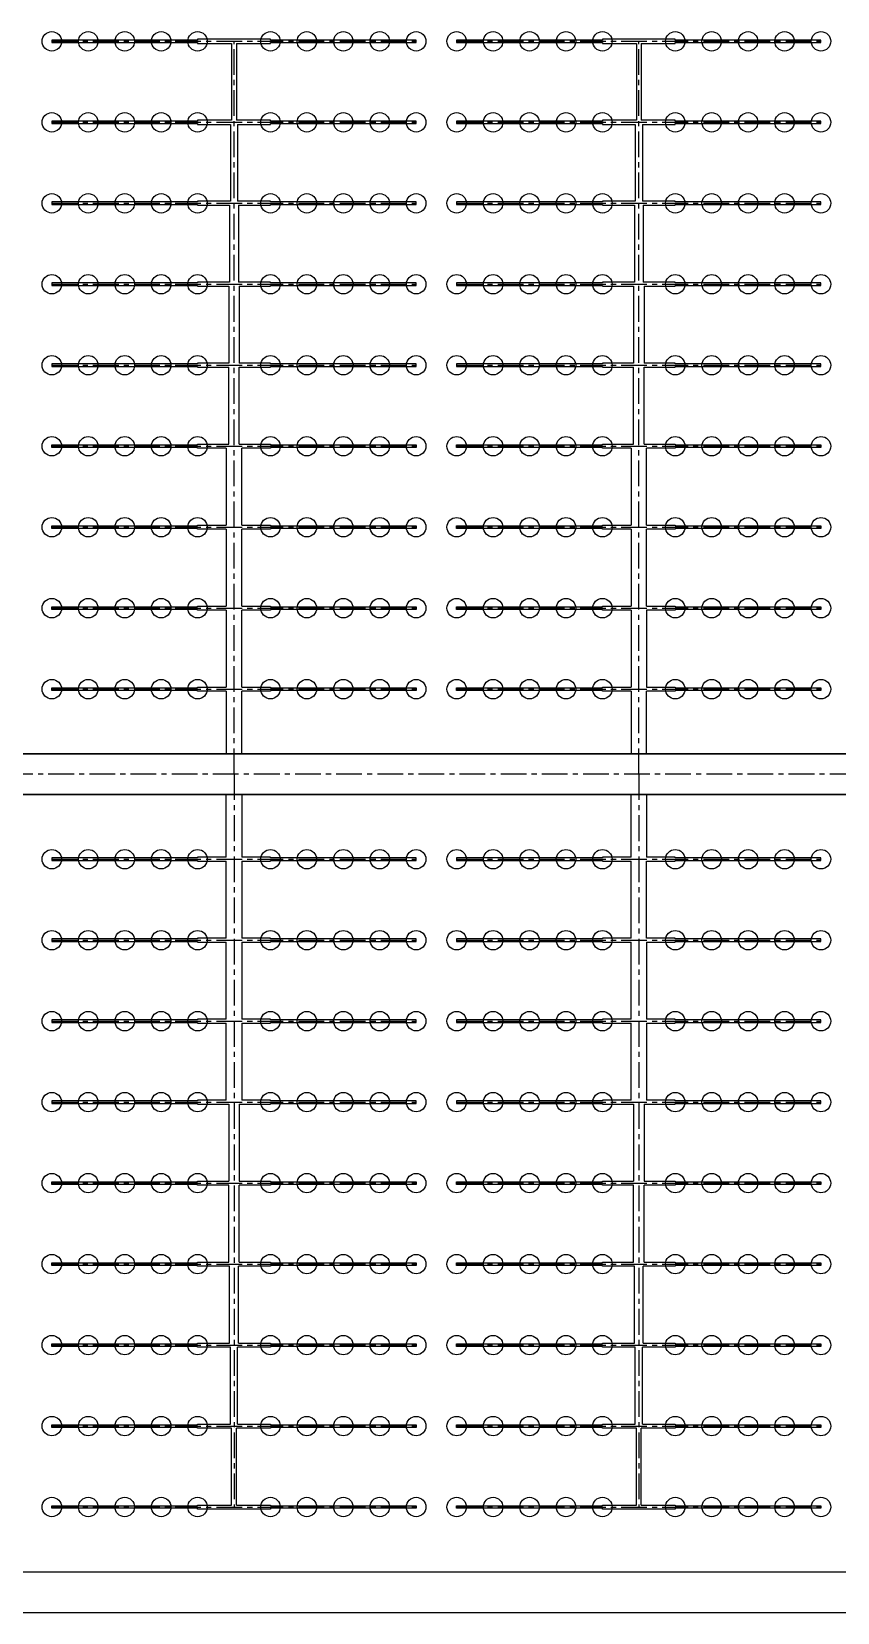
# Model space of a CAD drawing. Header units: millimetres. Extents: x -299291 to 688124, y -407813 to 623474.
# Drawn here: x 201459 to 211412, y 217330 to 236851 of the extents above; entities that cross this region are included whole.
import ezdxf

# ---------------------------------------------------------------- set-up
doc = ezdxf.new("R2010")
doc.units = ezdxf.units.MM
doc.linetypes.add('CENTER', pattern=[50.8, 31.75, -6.35, 6.35, -6.35])
doc.layers.add('轴线', color=6, linetype='CENTER')

msp = doc.modelspace()

# ---------------------------------------------------------------- linework, layer by layer
at = {"ltscale": 10}
for p, q in [((201709.037, 236747.406), (201709.037, 236715.406)), ((203509.037, 236747.406), (201709.037, 236747.406)), ((201709.037, 236715.406), (203509.037, 236715.406)), ((204409.037, 236756.406), (203509.037, 236756.406)), ((203509.037, 236756.406), (203509.037, 236747.406)), ((203509.037, 236715.406), (203509.037, 236706.406)), ((203509.037, 236706.406), (203929.037, 236706.406)), ((203929.037, 236706.406), (203929.037, 235756.406)), ((203989.037, 236706.406), (204409.037, 236706.406)), ((203989.037, 236706.406), (203989.037, 235756.406)), ((204409.037, 236747.406), (204409.037, 236756.406)), ((206209.037, 236747.406), (204409.037, 236747.406)), ((204409.037, 236706.406), (204409.037, 236715.406)), ((204409.037, 236715.406), (206209.037, 236715.406)), ((206209.037, 236715.406), (206209.037, 236747.406)), ((206709.037, 236747.406), (206709.037, 236715.406)), ((208509.037, 236747.406), (206709.037, 236747.406)), ((206709.037, 236715.406), (208509.037, 236715.406)), ((209409.037, 236756.406), (208509.037, 236756.406)), ((208509.037, 236756.406), (208509.037, 236747.406)), ((208509.037, 236715.406), (208509.037, 236706.406)), ((208509.037, 236706.406), (208929.037, 236706.406)), ((208929.037, 236706.406), (208929.037, 235756.406)), ((208989.037, 236706.406), (209409.037, 236706.406)), ((208989.037, 236706.406), (208989.037, 235756.406)), ((209409.037, 236747.406), (209409.037, 236756.406)), ((211209.037, 236747.406), (209409.037, 236747.406)), ((209409.037, 236706.406), (209409.037, 236715.406)), ((209409.037, 236715.406), (211209.037, 236715.406)), ((211209.037, 236715.406), (211209.037, 236747.406)), ((201709.037, 235747.406), (201709.037, 235715.406)), ((203509.037, 235747.406), (201709.037, 235747.406)), ((201709.037, 235715.406), (203509.037, 235715.406)), ((203929.037, 235756.406), (203509.037, 235756.406)), ((203509.037, 235756.406), (203509.037, 235747.406)), ((203509.037, 235715.406), (203509.037, 235706.406)), ((203509.037, 235706.406), (203914.037, 235706.406)), ((203914.037, 235706.406), (203914.037, 234756.406)), ((204409.037, 235756.406), (203989.037, 235756.406)), ((204004.037, 235706.406), (204409.037, 235706.406)), ((204004.037, 235706.406), (204004.037, 234756.406)), ((204409.037, 235747.406), (204409.037, 235756.406)), ((206209.037, 235747.406), (204409.037, 235747.406)), ((204409.037, 235706.406), (204409.037, 235715.406)), ((204409.037, 235715.406), (206209.037, 235715.406)), ((206209.037, 235715.406), (206209.037, 235747.406)), ((206709.037, 235747.406), (206709.037, 235715.406)), ((208509.037, 235747.406), (206709.037, 235747.406)), ((206709.037, 235715.406), (208509.037, 235715.406)), ((208929.037, 235756.406), (208509.037, 235756.406)), ((208509.037, 235756.406), (208509.037, 235747.406)), ((208509.037, 235715.406), (208509.037, 235706.406)), ((208509.037, 235706.406), (208914.037, 235706.406)), ((208914.037, 235706.406), (208914.037, 234756.406)), ((209409.037, 235756.406), (208989.037, 235756.406)), ((209004.037, 235706.406), (209409.037, 235706.406)), ((209004.037, 235706.406), (209004.037, 234756.406)), ((209409.037, 235747.406), (209409.037, 235756.406)), ((211209.037, 235747.406), (209409.037, 235747.406)), ((209409.037, 235706.406), (209409.037, 235715.406)), ((209409.037, 235715.406), (211209.037, 235715.406)), ((211209.037, 235715.406), (211209.037, 235747.406)), ((201709.037, 234747.406), (201709.037, 234715.406)), ((203509.037, 234747.406), (201709.037, 234747.406)), ((201709.037, 234715.406), (203509.037, 234715.406)), ((203914.037, 234756.406), (203509.037, 234756.406)), ((203509.037, 234756.406), (203509.037, 234747.406)), ((203509.037, 234715.406), (203509.037, 234706.406)), ((203509.037, 234706.406), (203904.037, 234706.406)), ((203904.037, 234706.406), (203904.037, 233756.406)), ((204409.037, 234756.406), (204004.037, 234756.406)), ((204014.037, 234706.406), (204409.037, 234706.406)), ((204014.037, 234706.406), (204014.037, 233756.406)), ((204409.037, 234747.406), (204409.037, 234756.406)), ((206209.037, 234747.406), (204409.037, 234747.406)), ((204409.037, 234706.406), (204409.037, 234715.406)), ((204409.037, 234715.406), (206209.037, 234715.406)), ((206209.037, 234715.406), (206209.037, 234747.406)), ((206709.037, 234747.406), (206709.037, 234715.406)), ((208509.037, 234747.406), (206709.037, 234747.406)), ((206709.037, 234715.406), (208509.037, 234715.406)), ((208914.037, 234756.406), (208509.037, 234756.406)), ((208509.037, 234756.406), (208509.037, 234747.406)), ((208509.037, 234715.406), (208509.037, 234706.406)), ((208509.037, 234706.406), (208904.037, 234706.406)), ((208904.037, 234706.406), (208904.037, 233756.406)), ((209409.037, 234756.406), (209004.037, 234756.406)), ((209014.037, 234706.406), (209409.037, 234706.406)), ((209014.037, 234706.406), (209014.037, 233756.406)), ((209409.037, 234747.406), (209409.037, 234756.406)), ((211209.037, 234747.406), (209409.037, 234747.406)), ((209409.037, 234706.406), (209409.037, 234715.406)), ((209409.037, 234715.406), (211209.037, 234715.406)), ((211209.037, 234715.406), (211209.037, 234747.406)), ((201709.037, 233747.406), (201709.037, 233715.406)), ((203509.037, 233747.406), (201709.037, 233747.406)), ((201709.037, 233715.406), (203509.037, 233715.406)), ((203904.037, 233756.406), (203509.037, 233756.406)), ((203509.037, 233756.406), (203509.037, 233747.406)), ((203509.037, 233715.406), (203509.037, 233706.406)), ((203509.037, 233706.406), (203894.037, 233706.406)), ((203894.037, 233706.406), (203894.037, 232756.406)), ((204409.037, 233756.406), (204014.037, 233756.406)), ((204024.037, 233706.406), (204409.037, 233706.406)), ((204024.037, 233706.406), (204024.037, 232756.406)), ((204409.037, 233747.406), (204409.037, 233756.406)), ((206209.037, 233747.406), (204409.037, 233747.406)), ((204409.037, 233706.406), (204409.037, 233715.406)), ((204409.037, 233715.406), (206209.037, 233715.406)), ((206209.037, 233715.406), (206209.037, 233747.406)), ((206709.037, 233747.406), (206709.037, 233715.406)), ((208509.037, 233747.406), (206709.037, 233747.406)), ((206709.037, 233715.406), (208509.037, 233715.406)), ((208904.037, 233756.406), (208509.037, 233756.406)), ((208509.037, 233756.406), (208509.037, 233747.406)), ((208509.037, 233715.406), (208509.037, 233706.406)), ((208509.037, 233706.406), (208894.037, 233706.406)), ((208894.037, 233706.406), (208894.037, 232756.406)), ((209409.037, 233756.406), (209014.037, 233756.406)), ((209024.037, 233706.406), (209409.037, 233706.406)), ((209024.037, 233706.406), (209024.037, 232756.406)), ((209409.037, 233747.406), (209409.037, 233756.406)), ((211209.037, 233747.406), (209409.037, 233747.406)), ((209409.037, 233706.406), (209409.037, 233715.406)), ((209409.037, 233715.406), (211209.037, 233715.406)), ((211209.037, 233715.406), (211209.037, 233747.406)), ((201709.037, 232747.406), (201709.037, 232715.406)), ((203509.037, 232747.406), (201709.037, 232747.406)), ((201709.037, 232715.406), (203509.037, 232715.406)), ((203894.037, 232756.406), (203509.037, 232756.406)), ((203509.037, 232756.406), (203509.037, 232747.406)), ((203509.037, 232715.406), (203509.037, 232706.406)), ((203509.037, 232706.406), (203894.037, 232706.406)), ((203894.037, 231756.406), (203894.037, 232706.406)), ((204409.037, 232756.406), (204024.037, 232756.406)), ((204024.037, 232706.406), (204409.037, 232706.406)), ((204024.037, 231756.406), (204024.037, 232706.406)), ((204409.037, 232747.406), (204409.037, 232756.406)), ((206209.037, 232747.406), (204409.037, 232747.406)), ((204409.037, 232706.406), (204409.037, 232715.406)), ((204409.037, 232715.406), (206209.037, 232715.406)), ((206209.037, 232715.406), (206209.037, 232747.406)), ((206709.037, 232747.406), (206709.037, 232715.406)), ((208509.037, 232747.406), (206709.037, 232747.406)), ((206709.037, 232715.406), (208509.037, 232715.406)), ((208894.037, 232756.406), (208509.037, 232756.406)), ((208509.037, 232756.406), (208509.037, 232747.406)), ((208509.037, 232715.406), (208509.037, 232706.406)), ((208509.037, 232706.406), (208894.037, 232706.406)), ((208894.037, 231756.406), (208894.037, 232706.406)), ((209409.037, 232756.406), (209024.037, 232756.406)), ((209024.037, 232706.406), (209409.037, 232706.406)), ((209024.037, 231756.406), (209024.037, 232706.406)), ((209409.037, 232747.406), (209409.037, 232756.406)), ((211209.037, 232747.406), (209409.037, 232747.406)), ((209409.037, 232706.406), (209409.037, 232715.406)), ((209409.037, 232715.406), (211209.037, 232715.406)), ((211209.037, 232715.406), (211209.037, 232747.406)), ((201709.037, 231715.406), (201709.037, 231747.406)), ((201709.037, 231747.406), (203509.037, 231747.406)), ((203509.037, 231715.406), (201709.037, 231715.406)), ((203509.037, 231747.406), (203509.037, 231756.406)), ((203509.037, 231756.406), (203894.037, 231756.406)), ((203509.037, 231706.406), (203509.037, 231715.406)), ((204024.037, 231756.406), (204409.037, 231756.406)), ((204409.037, 231756.406), (204409.037, 231747.406)), ((204409.037, 231747.406), (206209.037, 231747.406)), ((206209.037, 231715.406), (204409.037, 231715.406)), ((204409.037, 231715.406), (204409.037, 231706.406)), ((206209.037, 231747.406), (206209.037, 231715.406)), ((206709.037, 231715.406), (206709.037, 231747.406)), ((206709.037, 231747.406), (208509.037, 231747.406)), ((208509.037, 231715.406), (206709.037, 231715.406)), ((208509.037, 231747.406), (208509.037, 231756.406)), ((208509.037, 231756.406), (208894.037, 231756.406)), ((208509.037, 231706.406), (208509.037, 231715.406)), ((209024.037, 231756.406), (209409.037, 231756.406)), ((209409.037, 231756.406), (209409.037, 231747.406)), ((209409.037, 231747.406), (211209.037, 231747.406)), ((211209.037, 231715.406), (209409.037, 231715.406)), ((209409.037, 231715.406), (209409.037, 231706.406)), ((211209.037, 231747.406), (211209.037, 231715.406)), ((203864.037, 231706.406), (203509.037, 231706.406)), ((203864.037, 231706.406), (203864.037, 230756.406)), ((204409.037, 231706.406), (204054.037, 231706.406)), ((204054.037, 230756.406), (204054.037, 231706.406)), ((208864.037, 231706.406), (208509.037, 231706.406)), ((208864.037, 231706.406), (208864.037, 230756.406)), ((209409.037, 231706.406), (209054.037, 231706.406)), ((209054.037, 230756.406), (209054.037, 231706.406)), ((201709.037, 230715.406), (201709.037, 230747.406)), ((201709.037, 230747.406), (203509.037, 230747.406)), ((203509.037, 230747.406), (203509.037, 230756.406)), ((203509.037, 230756.406), (203864.037, 230756.406)), ((204054.037, 230756.406), (204409.037, 230756.406)), ((204409.037, 230756.406), (204409.037, 230747.406)), ((204409.037, 230747.406), (206209.037, 230747.406)), ((206209.037, 230747.406), (206209.037, 230715.406)), ((206709.037, 230715.406), (206709.037, 230747.406)), ((206709.037, 230747.406), (208509.037, 230747.406)), ((208509.037, 230747.406), (208509.037, 230756.406)), ((208509.037, 230756.406), (208864.037, 230756.406)), ((209054.037, 230756.406), (209409.037, 230756.406)), ((209409.037, 230756.406), (209409.037, 230747.406)), ((209409.037, 230747.406), (211209.037, 230747.406)), ((211209.037, 230747.406), (211209.037, 230715.406)), ((203509.037, 230715.406), (201709.037, 230715.406)), ((203509.037, 230706.406), (203509.037, 230715.406)), ((203864.037, 230706.406), (203509.037, 230706.406)), ((203864.037, 230706.406), (203864.037, 229756.406)), ((204409.037, 230706.406), (204054.037, 230706.406)), ((204054.037, 229756.406), (204054.037, 230706.406)), ((206209.037, 230715.406), (204409.037, 230715.406)), ((204409.037, 230715.406), (204409.037, 230706.406)), ((208509.037, 230715.406), (206709.037, 230715.406)), ((208509.037, 230706.406), (208509.037, 230715.406)), ((208864.037, 230706.406), (208509.037, 230706.406)), ((208864.037, 230706.406), (208864.037, 229756.406)), ((209409.037, 230706.406), (209054.037, 230706.406)), ((209054.037, 229756.406), (209054.037, 230706.406)), ((211209.037, 230715.406), (209409.037, 230715.406)), ((209409.037, 230715.406), (209409.037, 230706.406)), ((201709.037, 229715.406), (201709.037, 229747.406)), ((201709.037, 229747.406), (203509.037, 229747.406)), ((203509.037, 229715.406), (201709.037, 229715.406)), ((203509.037, 229747.406), (203509.037, 229756.406)), ((203509.037, 229756.406), (203864.037, 229756.406)), ((203509.037, 229706.406), (203509.037, 229715.406)), ((203864.037, 229706.406), (203509.037, 229706.406)), ((203864.037, 229706.406), (203864.037, 228756.406)), ((204054.037, 229756.406), (204409.037, 229756.406)), ((204409.037, 229706.406), (204054.037, 229706.406)), ((204054.037, 228756.406), (204054.037, 229706.406)), ((204409.037, 229756.406), (204409.037, 229747.406)), ((204409.037, 229747.406), (206209.037, 229747.406)), ((206209.037, 229715.406), (204409.037, 229715.406)), ((204409.037, 229715.406), (204409.037, 229706.406)), ((206209.037, 229747.406), (206209.037, 229715.406)), ((206709.037, 229715.406), (206709.037, 229747.406)), ((206709.037, 229747.406), (208509.037, 229747.406)), ((208509.037, 229715.406), (206709.037, 229715.406)), ((208509.037, 229747.406), (208509.037, 229756.406)), ((208509.037, 229756.406), (208864.037, 229756.406)), ((208509.037, 229706.406), (208509.037, 229715.406)), ((208864.037, 229706.406), (208509.037, 229706.406)), ((208864.037, 229706.406), (208864.037, 228756.406)), ((209054.037, 229756.406), (209409.037, 229756.406)), ((209409.037, 229706.406), (209054.037, 229706.406)), ((209054.037, 229706.406), (209054.037, 228756.406)), ((209409.037, 229756.406), (209409.037, 229747.406)), ((209409.037, 229747.406), (211209.037, 229747.406)), ((211209.037, 229715.406), (209409.037, 229715.406)), ((209409.037, 229715.406), (209409.037, 229706.406)), ((211209.037, 229747.406), (211209.037, 229715.406)), ((201709.037, 228715.406), (201709.037, 228747.406)), ((201709.037, 228747.406), (203509.037, 228747.406)), ((203509.037, 228715.406), (201709.037, 228715.406)), ((203509.037, 228747.406), (203509.037, 228756.406)), ((203509.037, 228756.406), (203864.037, 228756.406)), ((203509.037, 228706.406), (203509.037, 228715.406)), ((203864.037, 228706.406), (203509.037, 228706.406)), ((203864.037, 228706.406), (203864.037, 227931.406)), ((204054.037, 228756.406), (204409.037, 228756.406)), ((204409.037, 228706.406), (204054.037, 228706.406)), ((204054.037, 227931.406), (204054.037, 228706.406)), ((204409.037, 228756.406), (204409.037, 228747.406)), ((204409.037, 228747.406), (206209.037, 228747.406)), ((206209.037, 228715.406), (204409.037, 228715.406)), ((204409.037, 228715.406), (204409.037, 228706.406)), ((206209.037, 228747.406), (206209.037, 228715.406)), ((206709.037, 228715.406), (206709.037, 228747.406)), ((206709.037, 228747.406), (208509.037, 228747.406)), ((208509.037, 228715.406), (206709.037, 228715.406)), ((208509.037, 228747.406), (208509.037, 228756.406)), ((208509.037, 228756.406), (208864.037, 228756.406)), ((208509.037, 228706.406), (208509.037, 228715.406)), ((208864.037, 228706.406), (208509.037, 228706.406)), ((208864.037, 228706.406), (208864.037, 227931.406)), ((209054.037, 228756.406), (209409.037, 228756.406)), ((209409.037, 228706.406), (209054.037, 228706.406)), ((209054.037, 227931.406), (209054.037, 228706.406)), ((209409.037, 228756.406), (209409.037, 228747.406)), ((209409.037, 228747.406), (211209.037, 228747.406)), ((211209.037, 228715.406), (209409.037, 228715.406)), ((209409.037, 228715.406), (209409.037, 228706.406)), ((211209.037, 228747.406), (211209.037, 228715.406)), ((213864.037, 227931.406), (198959.037, 227931.406)), ((213864.037, 227431.406), (198959.037, 227431.406)), ((203864.037, 226656.406), (203864.037, 227431.406)), ((204054.037, 227431.406), (204054.037, 226656.406)), ((208864.037, 226656.406), (208864.037, 227431.406)), ((209054.037, 227431.406), (209054.037, 226656.406)), ((201709.037, 226647.406), (201709.037, 226615.406)), ((203509.037, 226647.406), (201709.037, 226647.406)), ((203864.037, 226656.406), (203509.037, 226656.406)), ((203509.037, 226656.406), (203509.037, 226647.406)), ((204409.037, 226656.406), (204054.037, 226656.406)), ((204409.037, 226647.406), (204409.037, 226656.406)), ((206209.037, 226647.406), (204409.037, 226647.406)), ((206209.037, 226615.406), (206209.037, 226647.406)), ((206709.037, 226647.406), (206709.037, 226615.406)), ((208509.037, 226647.406), (206709.037, 226647.406)), ((208864.037, 226656.406), (208509.037, 226656.406)), ((208509.037, 226656.406), (208509.037, 226647.406)), ((209409.037, 226656.406), (209054.037, 226656.406)), ((209409.037, 226647.406), (209409.037, 226656.406)), ((211209.037, 226647.406), (209409.037, 226647.406)), ((211209.037, 226615.406), (211209.037, 226647.406)), ((201709.037, 226615.406), (203509.037, 226615.406)), ((203509.037, 226615.406), (203509.037, 226606.406)), ((203509.037, 226606.406), (203864.037, 226606.406)), ((203864.037, 225656.406), (203864.037, 226606.406)), ((204054.037, 226606.406), (204409.037, 226606.406)), ((204054.037, 226606.406), (204054.037, 225656.406)), ((204409.037, 226606.406), (204409.037, 226615.406)), ((204409.037, 226615.406), (206209.037, 226615.406)), ((206709.037, 226615.406), (208509.037, 226615.406)), ((208509.037, 226615.406), (208509.037, 226606.406)), ((208509.037, 226606.406), (208864.037, 226606.406)), ((208864.037, 225656.406), (208864.037, 226606.406)), ((209054.037, 226606.406), (209409.037, 226606.406)), ((209054.037, 225656.406), (209054.037, 226606.406)), ((209409.037, 226606.406), (209409.037, 226615.406)), ((209409.037, 226615.406), (211209.037, 226615.406)), ((201709.037, 225647.406), (201709.037, 225615.406)), ((203509.037, 225647.406), (201709.037, 225647.406)), ((201709.037, 225615.406), (203509.037, 225615.406)), ((203864.037, 225656.406), (203509.037, 225656.406)), ((203509.037, 225656.406), (203509.037, 225647.406)), ((203509.037, 225615.406), (203509.037, 225606.406)), ((203509.037, 225606.406), (203864.037, 225606.406)), ((203864.037, 224656.406), (203864.037, 225606.406)), ((204409.037, 225656.406), (204054.037, 225656.406)), ((204054.037, 225606.406), (204409.037, 225606.406)), ((204054.037, 225606.406), (204054.037, 224656.406)), ((204409.037, 225647.406), (204409.037, 225656.406)), ((206209.037, 225647.406), (204409.037, 225647.406)), ((204409.037, 225606.406), (204409.037, 225615.406)), ((204409.037, 225615.406), (206209.037, 225615.406)), ((206209.037, 225615.406), (206209.037, 225647.406)), ((206709.037, 225647.406), (206709.037, 225615.406)), ((208509.037, 225647.406), (206709.037, 225647.406)), ((206709.037, 225615.406), (208509.037, 225615.406)), ((208864.037, 225656.406), (208509.037, 225656.406)), ((208509.037, 225656.406), (208509.037, 225647.406)), ((208509.037, 225615.406), (208509.037, 225606.406)), ((208509.037, 225606.406), (208864.037, 225606.406)), ((208864.037, 224656.406), (208864.037, 225606.406)), ((209409.037, 225656.406), (209054.037, 225656.406)), ((209054.037, 225606.406), (209409.037, 225606.406)), ((209054.037, 225606.406), (209054.037, 224656.406)), ((209409.037, 225647.406), (209409.037, 225656.406)), ((211209.037, 225647.406), (209409.037, 225647.406)), ((209409.037, 225606.406), (209409.037, 225615.406)), ((209409.037, 225615.406), (211209.037, 225615.406)), ((211209.037, 225615.406), (211209.037, 225647.406)), ((201709.037, 224647.406), (201709.037, 224615.406)), ((203509.037, 224647.406), (201709.037, 224647.406)), ((201709.037, 224615.406), (203509.037, 224615.406)), ((203864.037, 224656.406), (203509.037, 224656.406)), ((203509.037, 224656.406), (203509.037, 224647.406)), ((203509.037, 224615.406), (203509.037, 224606.406)), ((203509.037, 224606.406), (203864.037, 224606.406)), ((203864.037, 223656.406), (203864.037, 224606.406)), ((204409.037, 224656.406), (204054.037, 224656.406)), ((204054.037, 224606.406), (204409.037, 224606.406)), ((204054.037, 224606.406), (204054.037, 223656.406)), ((204409.037, 224647.406), (204409.037, 224656.406)), ((206209.037, 224647.406), (204409.037, 224647.406)), ((204409.037, 224606.406), (204409.037, 224615.406)), ((204409.037, 224615.406), (206209.037, 224615.406)), ((206209.037, 224615.406), (206209.037, 224647.406)), ((206709.037, 224647.406), (206709.037, 224615.406)), ((208509.037, 224647.406), (206709.037, 224647.406)), ((206709.037, 224615.406), (208509.037, 224615.406)), ((208864.037, 224656.406), (208509.037, 224656.406)), ((208509.037, 224656.406), (208509.037, 224647.406)), ((208509.037, 224615.406), (208509.037, 224606.406)), ((208509.037, 224606.406), (208864.037, 224606.406)), ((208864.037, 223656.406), (208864.037, 224606.406)), ((209409.037, 224656.406), (209054.037, 224656.406)), ((209054.037, 224606.406), (209409.037, 224606.406)), ((209054.037, 224606.406), (209054.037, 223656.406)), ((209409.037, 224647.406), (209409.037, 224656.406)), ((211209.037, 224647.406), (209409.037, 224647.406)), ((209409.037, 224606.406), (209409.037, 224615.406)), ((209409.037, 224615.406), (211209.037, 224615.406)), ((211209.037, 224615.406), (211209.037, 224647.406)), ((201709.037, 223647.406), (201709.037, 223615.406)), ((203509.037, 223647.406), (201709.037, 223647.406)), ((201709.037, 223615.406), (203509.037, 223615.406)), ((203864.037, 223656.406), (203509.037, 223656.406)), ((203509.037, 223656.406), (203509.037, 223647.406)), ((203509.037, 223615.406), (203509.037, 223606.406)), ((203509.037, 223606.406), (203894.037, 223606.406)), ((203894.037, 223606.406), (203894.037, 222656.406)), ((204024.037, 223606.406), (204409.037, 223606.406)), ((204024.037, 223606.406), (204024.037, 222656.406)), ((204409.037, 223656.406), (204054.037, 223656.406)), ((204409.037, 223647.406), (204409.037, 223656.406)), ((206209.037, 223647.406), (204409.037, 223647.406)), ((204409.037, 223606.406), (204409.037, 223615.406)), ((204409.037, 223615.406), (206209.037, 223615.406)), ((206209.037, 223615.406), (206209.037, 223647.406)), ((206709.037, 223647.406), (206709.037, 223615.406)), ((208509.037, 223647.406), (206709.037, 223647.406)), ((206709.037, 223615.406), (208509.037, 223615.406)), ((208864.037, 223656.406), (208509.037, 223656.406)), ((208509.037, 223656.406), (208509.037, 223647.406)), ((208509.037, 223615.406), (208509.037, 223606.406)), ((208509.037, 223606.406), (208894.037, 223606.406)), ((208894.037, 223606.406), (208894.037, 222656.406)), ((209024.037, 223606.406), (209409.037, 223606.406)), ((209024.037, 223606.406), (209024.037, 222656.406)), ((209409.037, 223656.406), (209054.037, 223656.406)), ((209409.037, 223647.406), (209409.037, 223656.406)), ((211209.037, 223647.406), (209409.037, 223647.406)), ((209409.037, 223606.406), (209409.037, 223615.406)), ((209409.037, 223615.406), (211209.037, 223615.406)), ((211209.037, 223615.406), (211209.037, 223647.406)), ((201709.037, 222615.406), (201709.037, 222647.406)), ((201709.037, 222647.406), (203509.037, 222647.406)), ((203509.037, 222615.406), (201709.037, 222615.406)), ((203509.037, 222647.406), (203509.037, 222656.406)), ((203509.037, 222656.406), (203894.037, 222656.406)), ((203509.037, 222606.406), (203509.037, 222615.406)), ((203894.037, 222606.406), (203509.037, 222606.406)), ((203894.037, 221656.406), (203894.037, 222606.406)), ((204024.037, 222656.406), (204409.037, 222656.406)), ((204409.037, 222606.406), (204024.037, 222606.406)), ((204024.037, 221656.406), (204024.037, 222606.406)), ((204409.037, 222656.406), (204409.037, 222647.406)), ((204409.037, 222647.406), (206209.037, 222647.406)), ((206209.037, 222615.406), (204409.037, 222615.406)), ((204409.037, 222615.406), (204409.037, 222606.406)), ((206209.037, 222647.406), (206209.037, 222615.406)), ((206709.037, 222615.406), (206709.037, 222647.406)), ((206709.037, 222647.406), (208509.037, 222647.406)), ((208509.037, 222615.406), (206709.037, 222615.406)), ((208509.037, 222647.406), (208509.037, 222656.406)), ((208509.037, 222656.406), (208894.037, 222656.406)), ((208509.037, 222606.406), (208509.037, 222615.406)), ((208894.037, 222606.406), (208509.037, 222606.406)), ((208894.037, 221656.406), (208894.037, 222606.406)), ((209024.037, 222656.406), (209409.037, 222656.406)), ((209409.037, 222606.406), (209024.037, 222606.406)), ((209024.037, 221656.406), (209024.037, 222606.406)), ((209409.037, 222656.406), (209409.037, 222647.406)), ((209409.037, 222647.406), (211209.037, 222647.406)), ((211209.037, 222615.406), (209409.037, 222615.406)), ((209409.037, 222615.406), (209409.037, 222606.406)), ((211209.037, 222647.406), (211209.037, 222615.406)), ((201709.037, 221615.406), (201709.037, 221647.406)), ((201709.037, 221647.406), (203509.037, 221647.406)), ((203509.037, 221615.406), (201709.037, 221615.406)), ((203509.037, 221647.406), (203509.037, 221656.406)), ((203509.037, 221656.406), (203894.037, 221656.406)), ((203509.037, 221606.406), (203509.037, 221615.406)), ((203904.037, 221606.406), (203509.037, 221606.406)), ((203904.037, 220656.406), (203904.037, 221606.406)), ((204409.037, 221606.406), (204014.037, 221606.406)), ((204014.037, 220656.406), (204014.037, 221606.406)), ((204024.037, 221656.406), (204409.037, 221656.406)), ((204409.037, 221656.406), (204409.037, 221647.406)), ((204409.037, 221647.406), (206209.037, 221647.406)), ((206209.037, 221615.406), (204409.037, 221615.406)), ((204409.037, 221615.406), (204409.037, 221606.406)), ((206209.037, 221647.406), (206209.037, 221615.406)), ((206709.037, 221615.406), (206709.037, 221647.406)), ((206709.037, 221647.406), (208509.037, 221647.406)), ((208509.037, 221615.406), (206709.037, 221615.406)), ((208509.037, 221647.406), (208509.037, 221656.406)), ((208509.037, 221656.406), (208894.037, 221656.406)), ((208509.037, 221606.406), (208509.037, 221615.406)), ((208904.037, 221606.406), (208509.037, 221606.406)), ((208904.037, 220656.406), (208904.037, 221606.406)), ((209409.037, 221606.406), (209014.037, 221606.406)), ((209014.037, 220656.406), (209014.037, 221606.406)), ((209024.037, 221656.406), (209409.037, 221656.406)), ((209409.037, 221656.406), (209409.037, 221647.406)), ((209409.037, 221647.406), (211209.037, 221647.406)), ((211209.037, 221615.406), (209409.037, 221615.406)), ((209409.037, 221615.406), (209409.037, 221606.406)), ((211209.037, 221647.406), (211209.037, 221615.406)), ((201709.037, 220615.406), (201709.037, 220647.406)), ((201709.037, 220647.406), (203509.037, 220647.406)), ((203509.037, 220615.406), (201709.037, 220615.406)), ((203509.037, 220647.406), (203509.037, 220656.406)), ((203509.037, 220656.406), (203904.037, 220656.406)), ((203509.037, 220606.406), (203509.037, 220615.406)), ((203914.037, 220606.406), (203509.037, 220606.406)), ((203914.037, 219656.406), (203914.037, 220606.406)), ((204409.037, 220606.406), (204004.037, 220606.406)), ((204004.037, 219656.406), (204004.037, 220606.406)), ((204014.037, 220656.406), (204409.037, 220656.406)), ((204409.037, 220656.406), (204409.037, 220647.406)), ((204409.037, 220647.406), (206209.037, 220647.406)), ((206209.037, 220615.406), (204409.037, 220615.406)), ((204409.037, 220615.406), (204409.037, 220606.406)), ((206209.037, 220647.406), (206209.037, 220615.406)), ((206709.037, 220615.406), (206709.037, 220647.406)), ((206709.037, 220647.406), (208509.037, 220647.406)), ((208509.037, 220615.406), (206709.037, 220615.406)), ((208509.037, 220647.406), (208509.037, 220656.406)), ((208509.037, 220656.406), (208904.037, 220656.406)), ((208509.037, 220606.406), (208509.037, 220615.406)), ((208914.037, 220606.406), (208509.037, 220606.406)), ((208914.037, 219656.406), (208914.037, 220606.406)), ((209409.037, 220606.406), (209004.037, 220606.406)), ((209004.037, 219656.406), (209004.037, 220606.406)), ((209014.037, 220656.406), (209409.037, 220656.406)), ((209409.037, 220656.406), (209409.037, 220647.406)), ((209409.037, 220647.406), (211209.037, 220647.406)), ((211209.037, 220615.406), (209409.037, 220615.406)), ((209409.037, 220615.406), (209409.037, 220606.406)), ((211209.037, 220647.406), (211209.037, 220615.406)), ((201709.037, 219615.406), (201709.037, 219647.406)), ((201709.037, 219647.406), (203509.037, 219647.406)), ((203509.037, 219615.406), (201709.037, 219615.406)), ((203509.037, 219647.406), (203509.037, 219656.406)), ((203509.037, 219656.406), (203914.037, 219656.406)), ((203509.037, 219606.406), (203509.037, 219615.406)), ((204004.037, 219656.406), (204409.037, 219656.406)), ((204409.037, 219656.406), (204409.037, 219647.406)), ((204409.037, 219647.406), (206209.037, 219647.406)), ((206209.037, 219615.406), (204409.037, 219615.406)), ((204409.037, 219615.406), (204409.037, 219606.406)), ((206209.037, 219647.406), (206209.037, 219615.406)), ((206709.037, 219615.406), (206709.037, 219647.406)), ((206709.037, 219647.406), (208509.037, 219647.406)), ((208509.037, 219615.406), (206709.037, 219615.406)), ((208509.037, 219647.406), (208509.037, 219656.406)), ((208509.037, 219656.406), (208914.037, 219656.406)), ((208509.037, 219606.406), (208509.037, 219615.406)), ((209004.037, 219656.406), (209409.037, 219656.406)), ((209409.037, 219656.406), (209409.037, 219647.406)), ((209409.037, 219647.406), (211209.037, 219647.406)), ((211209.037, 219615.406), (209409.037, 219615.406)), ((209409.037, 219615.406), (209409.037, 219606.406)), ((211209.037, 219647.406), (211209.037, 219615.406)), ((203929.037, 219606.406), (203509.037, 219606.406)), ((203929.037, 218656.406), (203929.037, 219606.406)), ((203989.037, 218656.406), (203989.037, 219606.406)), ((204409.037, 219606.406), (203989.037, 219606.406)), ((208929.037, 219606.406), (208509.037, 219606.406)), ((208929.037, 218656.406), (208929.037, 219606.406)), ((208989.037, 218656.406), (208989.037, 219606.406)), ((209409.037, 219606.406), (208989.037, 219606.406)), ((201709.037, 218615.406), (201709.037, 218647.406)), ((201709.037, 218647.406), (203509.037, 218647.406)), ((203509.037, 218647.406), (203509.037, 218656.406)), ((203509.037, 218656.406), (203929.037, 218656.406)), ((203989.037, 218656.406), (204409.037, 218656.406)), ((204409.037, 218656.406), (204409.037, 218647.406)), ((204409.037, 218647.406), (206209.037, 218647.406)), ((206209.037, 218647.406), (206209.037, 218615.406)), ((206709.037, 218615.406), (206709.037, 218647.406)), ((206709.037, 218647.406), (208509.037, 218647.406)), ((208509.037, 218647.406), (208509.037, 218656.406)), ((208509.037, 218656.406), (208929.037, 218656.406)), ((208989.037, 218656.406), (209409.037, 218656.406)), ((209409.037, 218656.406), (209409.037, 218647.406)), ((209409.037, 218647.406), (211209.037, 218647.406)), ((211209.037, 218647.406), (211209.037, 218615.406)), ((203509.037, 218615.406), (201709.037, 218615.406)), ((203509.037, 218606.406), (203509.037, 218615.406)), ((204409.037, 218606.406), (203509.037, 218606.406)), ((206209.037, 218615.406), (204409.037, 218615.406)), ((204409.037, 218615.406), (204409.037, 218606.406)), ((208509.037, 218615.406), (206709.037, 218615.406)), ((208509.037, 218606.406), (208509.037, 218615.406)), ((209409.037, 218606.406), (208509.037, 218606.406)), ((211209.037, 218615.406), (209409.037, 218615.406)), ((209409.037, 218615.406), (209409.037, 218606.406))]:
    msp.add_line(p, q, dxfattribs=at)
at = {"lineweight": -3, "ltscale": 100}
for p, q in [((186459.037, 227931.406), (266459.037, 227931.406)), ((186459.037, 227431.406), (266459.037, 227431.406)), ((186459.037, 227431.406), (266459.037, 227431.406)), ((186459.037, 227431.406), (266459.037, 227431.406)), ((186459.037, 217830.406), (266459.037, 217830.406)), ((186459.037, 217330.406), (266459.037, 217330.406))]:
    msp.add_line(p, q, dxfattribs=at)
at = {"ltscale": 10}
for centre in [(201709.037, 236731.406), (202159.037, 236731.406), (202609.037, 236731.406), (203059.037, 236731.406), (203509.037, 236731.406), (204409.037, 236731.406), (204859.037, 236731.406), (205309.037, 236731.406), (205759.037, 236731.406), (206209.037, 236731.406), (206709.037, 236731.406), (207159.037, 236731.406), (207609.037, 236731.406), (208059.037, 236731.406), (208509.037, 236731.406), (209409.037, 236731.406), (209859.037, 236731.406), (210309.037, 236731.406), (210759.037, 236731.406), (211209.037, 236731.406), (201709.037, 235731.406), (202159.037, 235731.406), (202609.037, 235731.406), (203059.037, 235731.406), (203509.037, 235731.406), (204409.037, 235731.406), (204859.037, 235731.406), (205309.037, 235731.406), (205759.037, 235731.406), (206209.037, 235731.406), (206709.037, 235731.406), (207159.037, 235731.406), (207609.037, 235731.406), (208059.037, 235731.406), (208509.037, 235731.406), (209409.037, 235731.406), (209859.037, 235731.406), (210309.037, 235731.406), (210759.037, 235731.406), (211209.037, 235731.406), (201709.037, 234731.406), (202159.037, 234731.406), (202609.037, 234731.406), (203059.037, 234731.406), (203509.037, 234731.406), (204409.037, 234731.406), (204859.037, 234731.406), (205309.037, 234731.406), (205759.037, 234731.406), (206209.037, 234731.406), (206709.037, 234731.406), (207159.037, 234731.406), (207609.037, 234731.406), (208059.037, 234731.406), (208509.037, 234731.406), (209409.037, 234731.406), (209859.037, 234731.406), (210309.037, 234731.406), (210759.037, 234731.406), (211209.037, 234731.406), (201709.037, 233731.406), (202159.037, 233731.406), (202609.037, 233731.406), (203059.037, 233731.406), (203509.037, 233731.406), (204409.037, 233731.406), (204859.037, 233731.406), (205309.037, 233731.406), (205759.037, 233731.406), (206209.037, 233731.406), (206709.037, 233731.406), (207159.037, 233731.406), (207609.037, 233731.406), (208059.037, 233731.406), (208509.037, 233731.406), (209409.037, 233731.406), (209859.037, 233731.406), (210309.037, 233731.406), (210759.037, 233731.406), (211209.037, 233731.406), (201709.037, 232731.406), (202159.037, 232731.406), (202609.037, 232731.406), (203059.037, 232731.406), (203509.037, 232731.406), (204409.037, 232731.406), (204859.037, 232731.406), (205309.037, 232731.406), (205759.037, 232731.406), (206209.037, 232731.406), (206709.037, 232731.406), (207159.037, 232731.406), (207609.037, 232731.406), (208059.037, 232731.406), (208509.037, 232731.406), (209409.037, 232731.406), (209859.037, 232731.406), (210309.037, 232731.406), (210759.037, 232731.406), (211209.037, 232731.406), (201709.037, 231731.406), (202159.037, 231731.406), (202609.037, 231731.406), (203059.037, 231731.406), (203509.037, 231731.406), (204409.037, 231731.406), (204859.037, 231731.406), (205309.037, 231731.406), (205759.037, 231731.406), (206209.037, 231731.406), (206709.037, 231731.406), (207159.037, 231731.406), (207609.037, 231731.406), (208059.037, 231731.406), (208509.037, 231731.406), (209409.037, 231731.406), (209859.037, 231731.406), (210309.037, 231731.406), (210759.037, 231731.406), (211209.037, 231731.406), (201709.037, 230731.406), (202159.037, 230731.406), (202609.037, 230731.406), (203059.037, 230731.406), (203509.037, 230731.406), (204409.037, 230731.406), (204859.037, 230731.406), (205309.037, 230731.406), (205759.037, 230731.406), (206209.037, 230731.406), (206709.037, 230731.406), (207159.037, 230731.406), (207609.037, 230731.406), (208059.037, 230731.406), (208509.037, 230731.406), (209409.037, 230731.406), (209859.037, 230731.406), (210309.037, 230731.406), (210759.037, 230731.406), (211209.037, 230731.406), (201709.037, 229731.406), (202159.037, 229731.406), (202609.037, 229731.406), (203059.037, 229731.406), (203509.037, 229731.406), (204409.037, 229731.406), (204859.037, 229731.406), (205309.037, 229731.406), (205759.037, 229731.406), (206209.037, 229731.406), (206709.037, 229731.406), (207159.037, 229731.406), (207609.037, 229731.406), (208059.037, 229731.406), (208509.037, 229731.406), (209409.037, 229731.406), (209859.037, 229731.406), (210309.037, 229731.406), (210759.037, 229731.406), (211209.037, 229731.406), (201709.037, 228731.406), (202159.037, 228731.406), (202609.037, 228731.406), (203059.037, 228731.406), (203509.037, 228731.406), (204409.037, 228731.406), (204859.037, 228731.406), (205309.037, 228731.406), (205759.037, 228731.406), (206209.037, 228731.406), (206709.037, 228731.406), (207159.037, 228731.406), (207609.037, 228731.406), (208059.037, 228731.406), (208509.037, 228731.406), (209409.037, 228731.406), (209859.037, 228731.406), (210309.037, 228731.406), (210759.037, 228731.406), (211209.037, 228731.406), (201709.037, 226631.406), (202159.037, 226631.406), (202609.037, 226631.406), (203059.037, 226631.406), (203509.037, 226631.406), (204409.037, 226631.406), (204859.037, 226631.406), (205309.037, 226631.406), (205759.037, 226631.406), (206209.037, 226631.406), (206709.037, 226631.406), (207159.037, 226631.406), (207609.037, 226631.406), (208059.037, 226631.406), (208509.037, 226631.406), (209409.037, 226631.406), (209859.037, 226631.406), (210309.037, 226631.406), (210759.037, 226631.406), (211209.037, 226631.406), (201709.037, 225631.406), (202159.037, 225631.406), (202609.037, 225631.406), (203059.037, 225631.406), (203509.037, 225631.406), (204409.037, 225631.406), (204859.037, 225631.406), (205309.037, 225631.406), (205759.037, 225631.406), (206209.037, 225631.406), (206709.037, 225631.406), (207159.037, 225631.406), (207609.037, 225631.406), (208059.037, 225631.406), (208509.037, 225631.406), (209409.037, 225631.406), (209859.037, 225631.406), (210309.037, 225631.406), (210759.037, 225631.406), (211209.037, 225631.406), (201709.037, 224631.406), (202159.037, 224631.406), (202609.037, 224631.406), (203059.037, 224631.406), (203509.037, 224631.406), (204409.037, 224631.406), (204859.037, 224631.406), (205309.037, 224631.406), (205759.037, 224631.406), (206209.037, 224631.406), (206709.037, 224631.406), (207159.037, 224631.406), (207609.037, 224631.406), (208059.037, 224631.406), (208509.037, 224631.406), (209409.037, 224631.406), (209859.037, 224631.406), (210309.037, 224631.406), (210759.037, 224631.406), (211209.037, 224631.406), (201709.037, 223631.406), (202159.037, 223631.406), (202609.037, 223631.406), (203059.037, 223631.406), (203509.037, 223631.406), (204409.037, 223631.406), (204859.037, 223631.406), (205309.037, 223631.406), (205759.037, 223631.406), (206209.037, 223631.406), (206709.037, 223631.406), (207159.037, 223631.406), (207609.037, 223631.406), (208059.037, 223631.406), (208509.037, 223631.406), (209409.037, 223631.406), (209859.037, 223631.406), (210309.037, 223631.406), (210759.037, 223631.406), (211209.037, 223631.406), (201709.037, 222631.406), (202159.037, 222631.406), (202609.037, 222631.406), (203059.037, 222631.406), (203509.037, 222631.406), (204409.037, 222631.406), (204859.037, 222631.406), (205309.037, 222631.406), (205759.037, 222631.406), (206209.037, 222631.406), (206709.037, 222631.406), (207159.037, 222631.406), (207609.037, 222631.406), (208059.037, 222631.406), (208509.037, 222631.406), (209409.037, 222631.406), (209859.037, 222631.406), (210309.037, 222631.406), (210759.037, 222631.406), (211209.037, 222631.406), (201709.037, 221631.406), (202159.037, 221631.406), (202609.037, 221631.406), (203059.037, 221631.406), (203509.037, 221631.406), (204409.037, 221631.406), (204859.037, 221631.406), (205309.037, 221631.406), (205759.037, 221631.406), (206209.037, 221631.406), (206709.037, 221631.406), (207159.037, 221631.406), (207609.037, 221631.406), (208059.037, 221631.406), (208509.037, 221631.406), (209409.037, 221631.406), (209859.037, 221631.406), (210309.037, 221631.406), (210759.037, 221631.406), (211209.037, 221631.406), (201709.037, 220631.406), (202159.037, 220631.406), (202609.037, 220631.406), (203059.037, 220631.406), (203509.037, 220631.406), (204409.037, 220631.406), (204859.037, 220631.406), (205309.037, 220631.406), (205759.037, 220631.406), (206209.037, 220631.406), (206709.037, 220631.406), (207159.037, 220631.406), (207609.037, 220631.406), (208059.037, 220631.406), (208509.037, 220631.406), (209409.037, 220631.406), (209859.037, 220631.406), (210309.037, 220631.406), (210759.037, 220631.406), (211209.037, 220631.406), (201709.037, 219631.406), (202159.037, 219631.406), (202609.037, 219631.406), (203059.037, 219631.406), (203509.037, 219631.406), (204409.037, 219631.406), (204859.037, 219631.406), (205309.037, 219631.406), (205759.037, 219631.406), (206209.037, 219631.406), (206709.037, 219631.406), (207159.037, 219631.406), (207609.037, 219631.406), (208059.037, 219631.406), (208509.037, 219631.406), (209409.037, 219631.406), (209859.037, 219631.406), (210309.037, 219631.406), (210759.037, 219631.406), (211209.037, 219631.406), (201709.037, 218631.406), (202159.037, 218631.406), (202609.037, 218631.406), (203059.037, 218631.406), (203509.037, 218631.406), (204409.037, 218631.406), (204859.037, 218631.406), (205309.037, 218631.406), (205759.037, 218631.406), (206209.037, 218631.406), (206709.037, 218631.406), (207159.037, 218631.406), (207609.037, 218631.406), (208059.037, 218631.406), (208509.037, 218631.406), (209409.037, 218631.406), (209859.037, 218631.406), (210309.037, 218631.406), (210759.037, 218631.406), (211209.037, 218631.406)]:
    msp.add_circle(centre, 120, dxfattribs=at)
at = {"layer": '轴线', "ltscale": 10}
for p, q in [((201709.037, 236731.406), (206209.037, 236731.406)), ((203959.037, 227681.406), (203959.037, 236731.406)), ((206709.037, 236731.406), (211209.037, 236731.406)), ((208959.037, 227681.406), (208959.037, 236731.406)), ((201709.037, 235731.406), (206209.037, 235731.406)), ((201709.037, 235731.406), (206209.037, 235731.406)), ((206709.037, 235731.406), (211209.037, 235731.406)), ((206709.037, 235731.406), (211209.037, 235731.406)), ((201709.037, 234731.406), (206209.037, 234731.406)), ((201709.037, 234731.406), (206209.037, 234731.406)), ((206709.037, 234731.406), (211209.037, 234731.406)), ((206709.037, 234731.406), (211209.037, 234731.406)), ((201709.037, 233731.406), (206209.037, 233731.406)), ((201709.037, 233731.406), (206209.037, 233731.406)), ((206709.037, 233731.406), (211209.037, 233731.406)), ((206709.037, 233731.406), (211209.037, 233731.406)), ((201709.037, 232731.406), (206209.037, 232731.406)), ((201709.037, 232731.406), (206209.037, 232731.406)), ((206709.037, 232731.406), (211209.037, 232731.406)), ((206709.037, 232731.406), (211209.037, 232731.406)), ((201709.037, 231731.406), (206209.037, 231731.406)), ((201709.037, 231731.406), (206209.037, 231731.406)), ((206709.037, 231731.406), (211209.037, 231731.406)), ((206709.037, 231731.406), (211209.037, 231731.406)), ((201709.037, 230731.406), (206209.037, 230731.406)), ((201709.037, 230731.406), (206209.037, 230731.406)), ((206709.037, 230731.406), (211209.037, 230731.406)), ((206709.037, 230731.406), (211209.037, 230731.406)), ((201709.037, 229731.406), (206209.037, 229731.406)), ((201709.037, 229731.406), (206209.037, 229731.406)), ((206709.037, 229731.406), (211209.037, 229731.406)), ((206709.037, 229731.406), (211209.037, 229731.406)), ((201709.037, 228731.406), (206209.037, 228731.406)), ((206709.037, 228731.406), (211209.037, 228731.406)), ((263959.037, 227681.406), (182409.037, 227681.406)), ((203959.037, 227681.406), (203959.037, 218631.406)), ((208959.037, 227681.406), (208959.037, 218631.406)), ((201709.037, 226631.406), (206209.037, 226631.406)), ((206709.037, 226631.406), (211209.037, 226631.406)), ((201709.037, 225631.406), (206209.037, 225631.406)), ((201709.037, 225631.406), (206209.037, 225631.406)), ((206709.037, 225631.406), (211209.037, 225631.406)), ((206709.037, 225631.406), (211209.037, 225631.406)), ((201709.037, 224631.406), (206209.037, 224631.406)), ((201709.037, 224631.406), (206209.037, 224631.406)), ((206709.037, 224631.406), (211209.037, 224631.406)), ((206709.037, 224631.406), (211209.037, 224631.406)), ((201709.037, 223631.406), (206209.037, 223631.406)), ((201709.037, 223631.406), (206209.037, 223631.406)), ((206709.037, 223631.406), (211209.037, 223631.406)), ((206709.037, 223631.406), (211209.037, 223631.406)), ((201709.037, 222631.406), (206209.037, 222631.406)), ((201709.037, 222631.406), (206209.037, 222631.406)), ((206709.037, 222631.406), (211209.037, 222631.406)), ((206709.037, 222631.406), (211209.037, 222631.406)), ((201709.037, 221631.406), (206209.037, 221631.406)), ((201709.037, 221631.406), (206209.037, 221631.406)), ((206709.037, 221631.406), (211209.037, 221631.406)), ((206709.037, 221631.406), (211209.037, 221631.406)), ((201709.037, 220631.406), (206209.037, 220631.406)), ((201709.037, 220631.406), (206209.037, 220631.406)), ((206709.037, 220631.406), (211209.037, 220631.406)), ((206709.037, 220631.406), (211209.037, 220631.406)), ((201709.037, 219631.406), (206209.037, 219631.406)), ((201709.037, 219631.406), (206209.037, 219631.406)), ((206709.037, 219631.406), (211209.037, 219631.406)), ((206709.037, 219631.406), (211209.037, 219631.406)), ((201709.037, 218631.406), (206209.037, 218631.406)), ((206709.037, 218631.406), (211209.037, 218631.406))]:
    msp.add_line(p, q, dxfattribs=at)

doc.saveas('drawing.dxf')
